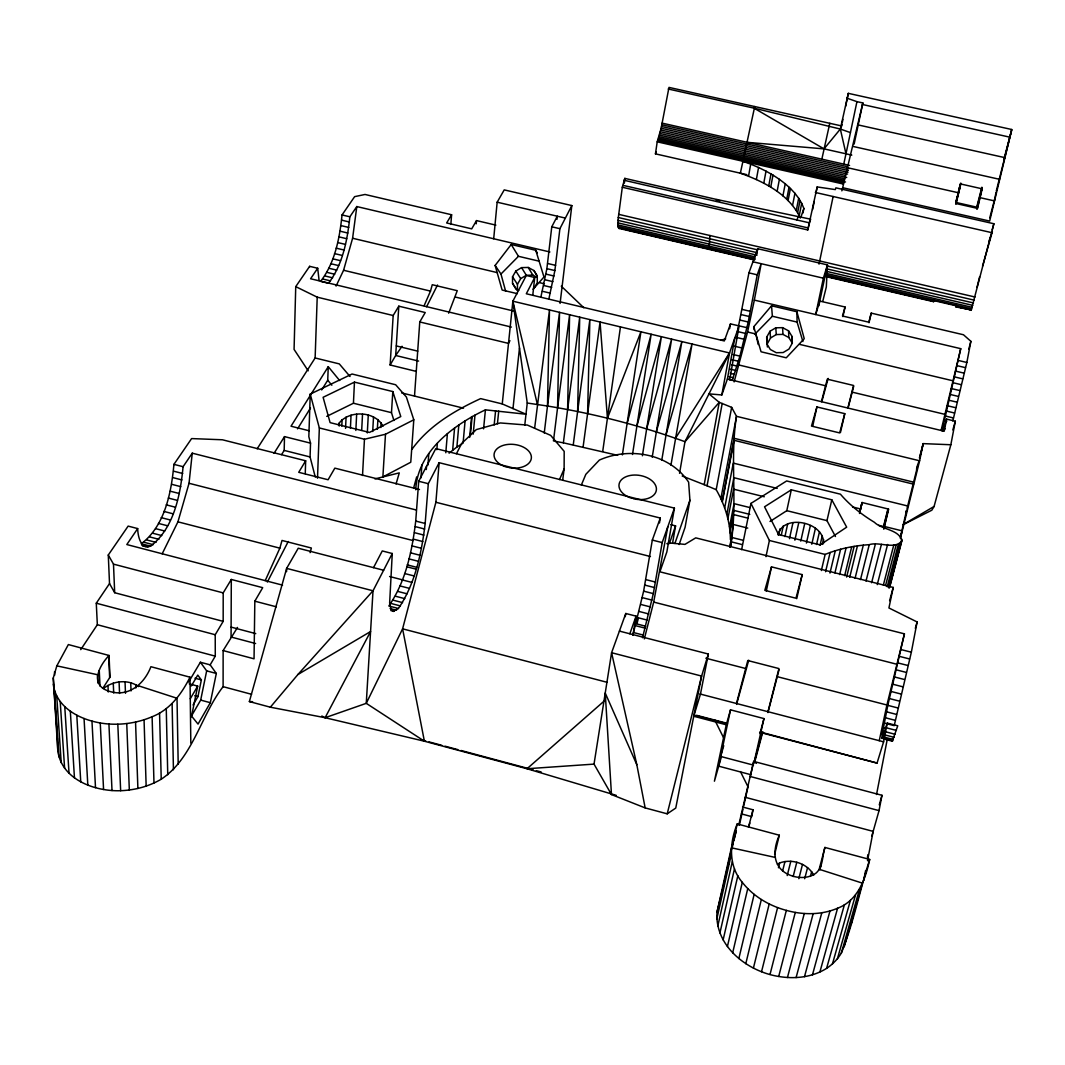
<?xml version="1.0" encoding="UTF-8"?>
<svg xmlns="http://www.w3.org/2000/svg" width="1065" height="1065" viewBox="0 0 1065 1065"><rect width="100%" height="100%" fill="white"/><g stroke="black" fill="none" stroke-linecap="round" stroke-linejoin="round"><path stroke-width="1.5" d="M102.879 688.27L110.001 677.114L109.029 655.468L68.36 644.565L56.831 665.851L53.277 678.006L57.803 750.732C61.61 779.726 94.958 791.601 120.651 790.709C134.842 790.177 148.954 786.423 161.228 779.207C192.991 758.134 200.686 715.587 223.104 686.672L223.131 650.582L237.508 627.445M189.211 683.837L197.691 686.113L191.567 716.093L198.037 724.08L210.324 702.7L216.315 673.453L210.164 664.853L215.276 656.147L215.223 634.727L223.171 621.361L223.197 592.886L231.305 579.466L262.696 587.667L254.828 601.179L254.042 658.809L223.131 650.582M518.722 290.465L515.846 288.908L512.531 283.33L512.531 276.793L515.846 271.043L521.57 267.621L528.2 267.448L533.938 270.55L536.986 275.635M57.803 750.732L57.377 738.045M562.693 480.102L564.13 468.92L564.184 451.36L550.672 435.385L527.375 425.068L500.297 422.951L476.308 429.594L461.678 443.439L456.459 453.717M889.794 586.842L901.882 540.847C899.219 529.292 882.033 529.917 874.378 522.276C861.785 514.621 850.03 505.409 840.431 494.187L786.649 480.954L750.945 503.412L741.626 549.66M231.305 579.466L231.065 637.016L255.613 643.526M892.111 739.27L892.31 741.173L897.755 725.798L887.278 723.082L882.02 738.498L882.153 734.371L887.811 705.363L904.425 633.848L659.887 571.812L666.85 551.936L674.425 508.125L435.785 448.591L418.705 481.26L415.723 521.078C412.208 550.445 405.938 581.304 388.832 605.985L398.403 608.474C415.31 583.66 421.58 552.855 425.175 523.474L428.303 483.683L439.139 462.689L660.287 518.043L659.461 522.955M869.692 859.442C865.619 878.865 857.844 900.617 837.583 908.232C821.448 915.115 803.063 915.048 786.343 910.375C769.263 905.822 753.261 896.357 742.292 882.339C728.274 865.898 729.418 842.934 737.22 823.924L779.327 835.213C771.273 852.865 773.549 871.064 794.064 876.522C801.506 878.385 809.879 877.8 816.136 873.007C823.365 866.644 822.127 855.874 824.936 847.447L869.692 859.442C859.761 890.447 853.598 922.849 841.35 953.042C837.689 959.245 832.55 964.411 826.586 968.391C812.435 977.271 794.943 979.241 778.701 976.459C747.577 971.6 714.482 946.226 717.025 911.959L731.375 847.793L774.841 857.338M544.255 432.989L547.49 406.031L549.487 309.942L534.63 428.25M553.454 441.016L557.567 407.735L559.524 312.351L547.49 406.031C594.283 413.659 640.411 425.507 684.981 441.695L719.234 402.33L731.642 407.349L736.501 416.322C729.538 459.428 738.058 503.372 730.577 546.372M617.647 455.327L563.372 442.827L567.605 409.572L569.602 314.761L557.567 407.735M309.622 267.009L309.649 266.33L317.703 268.26L319.101 280.601M573.263 444.784L577.616 411.529L579.719 317.17L567.605 409.572M281.573 454.622L284.182 450.415L284.501 436.61L310.527 443.147L310.075 456.952L315.267 476.987M583.114 446.861L587.6 413.633L589.864 319.593L577.616 411.529M286.565 571.639L286.645 568.377L298.24 548.222L383.626 570.254M309.649 266.33L295.737 286.631L294.073 349.413L308.198 370.82M305.256 473.699L305.668 460.786L222.412 439.778L191.607 438.58L173.928 464.367C171.319 492.456 164.995 525.817 141.272 543.762L150.578 546.185C174.141 528.067 180.384 494.786 183.087 466.696L192.259 453.171L416.162 509.975M413.792 419.796L385.49 434.254L382.881 476.934L410.771 462.237L413.792 419.796L406.377 397.005L395.661 384.745L352.049 374.015L310.235 394.117L308.837 436.677L310.527 443.147M257.158 448.804L315.134 357.973L317.21 297.162L295.737 286.631M317.503 478.212L319.34 427.957L310.235 394.117M321.697 389.936L327.727 380.205L328.26 366.68L339.655 380.538M619.204 228.522L617.993 226.539L617.953 220.362L622.306 187.254L807.763 229.947L817.175 186.947L835.319 189.597L835.879 187.839L993.871 223.743L971.293 309.875L955.944 306.933L956.117 305.482M339.216 426.08L339.362 422.818C349.773 409.932 375.213 411.117 383.014 426.213M341.812 426.133L342.091 419.623M345.553 428.383L346.085 417.027M350.425 428.157L351.051 415.177M326.755 416.375L353.434 403.236L354.459 382.122L392.812 391.574L400.773 416.561L369.435 432.443L330.097 422.632L323.108 397.298L354.459 382.122M823.471 543.549C824.882 522.036 783.095 513.104 778.036 534.883M355.843 430.433L356.655 414.218M361.687 430.406L362.526 414.205M362.526 475.469L364.456 439.246L385.49 434.254M367.305 432.949L368.277 415.137M372.697 431.511L373.522 416.934M377.343 429.222L377.915 419.504M380.857 427.531L381.15 422.672M416.269 371.392L390.136 364.989L393.171 315.52L398.803 306.174L425.228 312.538L419.77 321.95L414.511 396.087M393.944 420.515L391.481 412.674L392.812 391.574M398.803 306.174L395.687 355.484L390.136 364.989M373.522 567.645L382.268 550.938L392.266 553.507L389.644 602.976L390.895 608.9L393.225 611.416L398.403 608.474M415.736 489.807C417.493 451.573 453.477 424.975 485.427 409.839L526.004 414.232L502.254 403.928L480.621 398.616C454.675 410.571 429.035 425.654 412.009 449.23M420.915 477.932L421.886 465.032M426.306 469.545L426.559 466.244M427.93 465.072L428.809 453.81M450.841 224.449L451.6 214.757L365.042 194.469L354.618 196.652L342.038 214.957C339.642 238.001 335.102 262.629 320.592 281.346L328.473 283.25C342.863 264.453 347.403 239.851 349.853 216.794L356.815 206.557L549.886 251.979M729.818 546.997L733.372 524.499L747.763 528.094M436.836 449.723L437.356 443.306M392.266 553.507L373.016 590.795L286.645 568.377L249.37 701.569L270.337 707.2L325.118 717.717L366.267 703.339L402.597 628.829L435.891 502.267L439.139 462.689M445.796 452.771L447.406 433.588M452.638 450.375L454.569 428.05M476.228 223.823L476.508 220.588L495.877 225.128M449.084 453.171L456.885 447.047L458.855 424.735M465.099 420.835L463.089 443.107L456.885 447.047M469.652 437.449L471.569 416.801M470.357 435.505L472.128 416.455M624.37 183.113L624.809 178.374L716.905 199.528L810.651 219.19L808.801 224.795M473.206 434.121L474.99 415.084M493.694 238.76L497.155 202.19L504.224 189.889L571.825 205.572L560.084 303.405M483.577 428.836L485.427 409.839M494.16 424.975L495.598 410.731M497.422 423.75L498.726 411.09M502.254 403.928L512.864 301.195L526.31 275.489L534.723 277.472L532.753 295.351M729.791 379.247L739.097 325.943L729.512 352.968L684.981 441.695L679.537 473.299M162.186 553.8L177.935 521.837L189.037 483.284L192.259 453.171M512.984 408.587L519.48 348.029M524.752 425.294L527.255 403.023L512.864 301.195L729.512 352.968L721.817 394.955L708.984 393.864L719.234 402.33L704.191 484.681M540.9 296.975L546.878 268.673L551.777 226.792L557.314 216.208L556.942 219.39M548.888 298.866L554.878 270.563L559.897 228.695L571.825 205.572M971.04 310.394L971.054 308.81M825.521 276.514L933.619 301.688L933.792 300.29M336.061 286.086L343.582 270.27L352.595 238.254L356.815 206.557M587.6 413.633L600.048 322.029L607.436 418.212L640.917 331.801L622.373 454.928M622.306 187.254L624.809 178.374M602.71 451.427L620.456 326.902M721.817 394.955L727.395 379.047L734.783 338.111M746.831 174.66L655.454 153.853L657.212 141.818L661.139 128.239L668.98 87.397L841.377 125.896M728.433 864.607L728.886 861.505M632.504 454.502L651.154 334.25L627.112 423.311M642.381 455.78L661.392 336.686L636.883 426.053M619.404 631.092L708.345 654.043L701.609 676.075L675.756 808.069L667.209 813.833L645.164 807.909L611.47 794.57L594.03 764.111L611.59 652.712L625.781 613.493L636.085 616.142L632.916 635.366M709.929 235.511L708.97 249.383L710.368 248.291M738.777 824.936L753.714 761.422L881.98 795.289L879.038 810.625L871.822 836.118M625.262 616.702L625.781 613.493M652.206 457.204L671.629 339.136L646.615 428.915M661.738 460.333L681.853 341.572L656.28 431.924M632.85 635.219L643.633 591.155L652.312 540.088L660.287 518.043M670.937 465.165L692.05 344.022L665.905 435.053M642.541 637.722L653.324 593.618L662.19 542.578L674.425 508.125M667.822 526.736L653.684 602.084L644.325 638.907M672.548 543.217L675.569 525.884L670.79 524.686M754.726 106.54L740.361 173.182C763.871 181.609 789.258 194.309 800.361 218.032M581.357 485.014L585.83 474.324L599.382 460.067C629.548 446.661 669.752 453.623 688.629 482.179L689.92 500.204L685.101 527.242L679.137 544.548M748.549 176.178L750.692 164.143L742.465 161.161M942.019 430.899L960.736 348.668L754.34 300.104L761.195 263.707L757.242 274.823L748.216 322.003L739.909 356.136L732.227 380.405L729.472 379.739M756.376 179.519L758.56 167.485L750.692 164.143M729.592 328.752L730.484 323.906L746.964 327.674M742.518 806.99L752.995 809.786L751.744 816.655L741.426 813.886M730.404 539.636C730.297 522.05 724.906 504.89 716.199 489.7L707.067 485.8L722.203 403.449M763.791 183.18L766.001 171.145L758.56 167.485M745.646 333.465L737.473 331.521L748.921 272.88L757.668 248.704L827.452 264.905L826.32 286.951L822.752 301.382M768.73 186.016L770.967 173.968M756.496 255.001L757.668 248.704M770.727 187.147L772.977 175.099L766.001 171.145M716.199 489.7L731.642 407.349M777.117 191.394L779.394 179.333L772.977 175.099M720.832 498.833L736.501 416.322L919.614 460.786L900.391 538.491M952.816 420.981L966.847 362.473L970.881 341.319L963.466 334.756L871.223 313.123L868.827 322.189L842.495 315.999L845.064 307L819.797 301.076L815.71 314.534L823.378 278.191L827.452 264.905L818.772 305.908M841.829 190.848L842.681 187.706L989.665 221.081L1011.75 129.504L848.312 93.347L840.338 129.051L845.983 153.813L843.76 164.103M722.15 501.282L734.158 438.314L914.103 482.259M722.35 501.828L734.091 440.311L913.624 484.176M782.921 195.867L785.238 183.792L779.394 179.333M884.123 723.029L894.214 725.638L911.347 652.206L917.111 621.96L888.929 607.969L893.216 587.441L695.725 537.865L684.955 544.388L669.978 543.017L666.836 543.669M903.28 524.606L931.822 510.202L934.072 506.474L950.845 444.744L955.332 421.207L946.599 419.117L943.244 430.793M724.626 508.151L733.279 463.115L908.179 506.101M786.716 199.315L789.045 187.227M726.823 514.275L733.891 477.706L777.197 488.396M788.087 200.553L790.43 188.465L785.238 183.792M867.416 857.392L867.948 854.636M863.742 880.276L865.632 870.491M867.509 860.72L873.154 831.379L745.087 797.259M994.417 200.713L996.001 192.499M727.834 519.001L733.625 489.181L764.297 496.769M729.525 526.909L734.065 503.652L750.08 507.619M792.56 205.412L794.929 193.297L790.43 188.465M851.534 923.022L853.078 915.115M876.535 794.517L887.185 739.709M729.778 530.543L733.718 510.375L749.773 514.368M729.924 532.793L733.505 514.555L748.029 518.176M708.345 654.043L700.464 694.087L693.741 716.252L726.263 724.772L714.415 781.204L721.418 756.669M730.018 546.904L731.868 537.479L743.144 540.301M796.3 210.391L798.683 198.263L794.929 193.297M946.599 419.117L944.229 431.219L727.395 379.047M759.611 732.281L877.054 763.073L883.604 741.826L887.278 723.082M797.645 212.694L800.041 200.553M799.269 215.476L801.679 203.322L798.683 198.263M802.957 213L803.875 208.434L801.679 203.322M807.763 229.947L809.44 222.851L623.904 180.225M812.608 209.512L814.232 201.458M815.87 193.391L817.175 186.947M977.164 209.113L982.076 187.879L976.645 208.846M193.031 705.017L197.957 696.577L201.365 679.909L197.757 675.104L191.367 685.927M190.781 717.171L200.686 700.104L206.663 670.87L200.38 662.244L188.638 682.039M819.025 264.12L833.123 196.519M841.417 126.695L841.936 124.232L840.338 129.051L824.017 148.874L747.284 142.337M842.269 122.608L842.934 119.36M845.623 106.354L848.312 93.347M919.614 460.786L923.195 443.626L950.845 444.744M821.847 159.164L829.781 123.3M845.983 153.813L856.939 101.641L846.728 98.1M753.834 763.525L763.951 718.582L730.51 709.836L718.649 766.161L751.291 774.814M734.118 381.909L747.55 332.027L754.34 300.104M765.975 556.636L769.396 540.488L750.945 503.412M854.143 144.055L862.863 102.946L856.939 101.641M766.307 590.995L771.486 566.873L802.211 574.607L796.74 598.69M778.688 535.149L780.059 528.733M781.217 535.455L783.294 525.844M770.008 521.477L786.795 510.681L791.295 489.82L831.805 499.805L846.675 527.162L820.157 544.907L778.542 534.524L764.55 506.794L791.295 489.82M819.411 868.321L824.936 847.447M879.251 740.721L886.919 705.003L904.425 633.848M784.918 536.587L787.701 523.78M889.701 585.244L890.127 583.327M891.086 578.907L891.405 577.43M941.167 430.087L960.736 348.668M842.681 187.706L862.863 102.946M812.795 425.827L816.922 406.95L844.785 413.659L840.445 432.523M789.471 538.664L792.972 522.675M842.934 316.625L845.064 307M794.876 540.181L798.777 522.596M955.811 204.28L960.816 183.087L958.953 190.103L959.725 186.601M888.396 509.003L883.977 527.841M723.601 884.789L722.882 887.984L723.707 884.842M724.307 881.607L725.744 875.217M726.45 872.035L732.161 846.502M737.22 823.924L732.52 844.904L736.248 830.767L733.931 840.471M800.774 541.127L804.714 523.554M716.852 918.882L731.242 854.702M739.39 825.135L742.971 809.214M743.689 806.019L747.989 786.915M750.852 774.162L753.714 761.422L756.403 763.379M717.823 925.924L732.281 861.731M806.418 543.057L810.385 525.484M730.364 546.704L731.455 541.899L742.332 544.628M719.927 932.967L734.491 868.774M811.783 544.228L815.431 528.253M723.135 939.889L737.845 875.683M816.549 544.481L819.491 531.688M869 322.748L871.223 313.123M820.077 545.147L822.3 535.562M727.408 946.532L742.292 882.339M835.466 536.52L826.973 520.639L831.805 499.805M822.553 544.401L823.671 539.596M821.355 570.547L825.135 554.426C839.14 548.648 854.183 545.679 869.253 544.668C879.37 541.313 894.627 550.126 901.882 540.847M732.68 952.802L747.75 888.609M980.066 197.664L977.537 208.407L956.104 203.548L960.79 184.005L982.196 188.825L980.066 197.664L994.377 200.886M825.575 571.732L830.128 552.482M829.981 573.063L835.293 550.751M738.844 958.553L754.14 894.387M860.24 510.348L862.118 502.534L888.663 509.137L883.804 529.238M729.658 858.27L731.216 851.8M731.988 848.565L733.146 843.706M834.92 572.943L840.618 549.221M839.633 574.581L846.089 547.889M745.793 963.692L761.329 899.552M859.482 513.476L862.131 502.6L861.319 505.635M717.025 911.959L722.496 889.581M847.966 407.655L853.544 385.463L827.279 379.18L821.528 401.292M774.628 854.543L779.327 835.213M859.708 512.119L862.051 502.494M844.665 575.619L851.707 546.771M955.931 202.51L958.58 191.647M883.577 527.508L888.223 508.95M767.985 711.713L778.928 668.567L747.79 660.54L736.474 703.499M846.622 577.044L854.13 546.398M753.408 968.098L769.196 903.985M994.91 198.197L989.771 217.846M977.004 287.377L979.574 276.94M849.697 577.323L857.445 545.866M778.462 867.775L779.633 862.996C791.881 858.35 807.443 863.462 813.766 875.084M667.209 813.833L701.609 676.075L611.59 652.712L636.803 764.657L645.164 807.909M855.049 578.348L863.302 545.16M782.589 871.05L784.972 861.505M907.034 508.591L918.855 461.052M919.641 457.883L923.195 443.626L919.428 458.043M761.542 971.706L777.583 907.62M860.493 579.6L869.253 544.668M957.355 196.08L955.758 202.403L976.712 207.156L981.863 187.214M958.141 192.925L960.484 183.619M787.221 875.55L790.816 861.239M637.083 623.291L638.308 618.459M866.018 581.064L875.297 544.401M996.281 191.074L1011.55 130.542M793.159 876.535L796.793 862.224M887.97 508.87L883.497 526.496L878.665 525.311M770.035 974.422L786.343 910.375M871.609 582.741L881.421 544.335M798.843 878.692L802.504 864.394M848.033 408.161L853.717 386.182M748.495 827.265L752.995 809.786M748.775 827.026L749.813 822.992M877.254 584.618L887.598 544.481M767.945 712.591L779.061 669.739M778.701 976.459L795.275 912.452M804.687 878.718L807.576 867.602M883.351 585.084L893.828 544.841M885.548 585.524L896.184 544.814M916.499 469.252L917.75 464.447M810.412 876.402L811.663 871.636M887.198 586.722L898.301 544.348M754.286 762.034L762.22 732.52L877.054 763.073M888.45 587.574L900.032 543.483M889.847 585.044L901.882 539.249M889.208 588.12L901.243 542.298M787.448 977.524L804.275 913.557M1003.856 159.47L1011.75 129.504M759.971 733.612L763.951 718.582M802.211 574.607L795.968 598.224L764.816 590.33L771.486 566.873M844.785 413.659L839.686 432.923L811.49 426.093L816.922 406.95M819.877 869.799L821.155 864.966M796.101 977.603L813.167 913.677M754.726 762.047L762.86 731.708M968.711 349.347L970.881 341.319M959.245 190.142L959.711 188.425M804.488 976.698L821.794 912.811M889.608 600.713L893.216 587.441M988.932 241.901L990.17 237.362M992.221 229.8L993.871 223.743M955.332 421.207L952.829 429.94M448.671 313.19L457.258 290.692L432.257 284.714L430.5 291.104L424.136 305.682M413.686 487.797L416.681 476.867M736.581 704.404L748.708 660.22M821.754 401.838L828.144 378.408M812.462 974.834L829.981 910.988M819.877 972.052L837.583 908.232M915.328 628.363L917.111 621.96M310.075 552.655L311.366 548.022L282.012 540.448L279.842 548.155L265.212 580.651M826.586 968.391L844.439 904.611M723.734 745.686L720.699 756.47L753.474 765.136M832.457 963.945L850.456 900.191M879.277 804.847L881.98 795.289M726.263 724.772L730.51 709.836M982.542 266.104L992.394 231.531M837.409 958.793L855.488 895.066M841.35 953.042L859.495 889.342M844.199 946.798L862.37 883.125L819.371 869.346M396.06 483.976L399.282 472.887L374.92 478.904M933.619 301.688L933.952 300.623L956.45 305.868L956.05 306.906M980.625 194.975L981.131 193.258M905.689 513.263L906.635 510.175L900.471 536.92L902.188 530.876L884.456 526.496M800.853 217.393L803.875 208.434M796.953 219.976L798.111 216.568M674.89 543.483L689.92 500.204M669.353 543.629L675.569 525.884M629.828 633.782L636.085 616.142M338.51 425.201L339.362 422.818M730.484 323.906L724.32 340.946L526.31 293.767L534.723 277.472M716.133 201.418L716.905 199.528L719.887 200.966M559.511 479.57L564.13 468.92M655.454 153.853L656.306 151.909M109.029 655.468C98.047 667.049 89.433 686.246 110.56 691.664C129.224 697.056 144.547 683.371 150.911 666.703L190.009 677.194L190.821 743.064M426.599 306.733L437.515 285.007M509.922 340.64L508.511 343.396L419.77 321.95M267.355 582.062L288.242 541.499M321.843 716.013L325.118 717.717L370.58 631.532L297.947 674.478L270.337 707.2M766.693 337.139L769.968 331.282L775.786 327.807L782.589 327.647L788.553 330.829L792.094 336.527L792.293 343.13L788.965 349.08L783.134 352.555L776.318 352.715L770.354 349.52L766.827 343.809L766.693 337.139L767.399 347.004M767.332 343.729L770.554 337.978L776.279 334.556L782.961 334.397L788.819 337.525L792.293 343.13L792.094 336.527M512.531 283.33L517.457 290.718L517.457 284.288L520.705 278.644L526.336 275.289L532.846 275.103L537.093 277.406M533.964 288.429L537.279 282.664L537.266 276.128L533.938 270.55M476.508 220.588L471.702 228.855L446.648 222.958L451.6 214.757M190.276 698.746L197.691 686.113M305.668 460.786L298.733 472.314L328.1 479.756L334.836 468.147L419.477 489.514M190.009 677.194C181.649 693.834 170.067 709.783 152.109 716.732C138.543 722.563 123.633 724.972 108.923 724.014C85.519 722.363 56.605 710.408 53.25 684.156M297.548 428.862L310.487 408.002M274.038 453.331L284.501 436.61M328.26 366.68L291.011 426.213L309.263 430.793M675.476 438.314L729.512 352.968M80.74 649.637L97.341 624.729L96.276 603.203L109.522 583.58L108.284 555.011L128.146 526.11L137.678 528.586C137.811 535.695 140.553 549.74 150.578 546.185M317.703 268.26L310.581 278.75L511.426 327.075M137.678 528.586L126.815 544.548L282.558 585.151M402.051 346.258L395.687 355.484L418.598 361.075M517.377 293.674L502.121 290.039L495.132 265.438L511.213 244.497L535.762 250.275L537.239 252.871M533.059 289.254L543.975 277.007L535.762 250.275M753.78 326.729L771.539 305.788L796.9 311.752L804.248 338.697L786.263 357.8L761.049 351.783L753.78 326.729L754.166 329.764M297.947 674.478L373.016 590.795L366.267 703.339L424.389 741.213L527.015 768.744L616.236 795.355M754.752 334.304L772.365 316.252L771.539 305.788M505.649 291.251L500.963 274.038L518.469 256.306L539.223 261.205M603.935 701.249L527.015 768.744L594.03 764.111M103.558 688.509C113.116 680.641 128.319 679.111 138.503 686.579M777.41 864.314L779.633 862.996M903.253 524.499L934.072 506.474M720.992 340.201L725.691 338.843M249.37 701.569L252.591 701.689M527.255 403.023L547.49 406.031M554.865 441.269L563.372 442.827M56.831 665.851L97.421 674.704L97.834 682.998M862.37 104.477L1010.272 137.265M857.911 124.871L1005.001 157.673M668.208 88.994L754.06 108.164L840.338 129.051L850.442 132.606M852.932 146.411L999.582 179.319M851.8 155.117L824.017 148.874L754.06 108.164M662.111 123.127L849.55 165.408M661.831 124.778L847.554 166.712M847.753 167.777L958.66 192.818M661.498 126.495L848.792 168.789M661.139 128.239L848.392 170.546M660.753 129.997L847.966 172.317M660.34 131.727L847.554 174.074M659.901 133.445L845.504 175.445M659.461 135.095L846.702 177.482M658.995 136.666L844.665 178.72M658.543 138.144L844.265 180.238M658.09 139.502L845.517 181.995M657.638 140.74L843.56 182.9M657.212 141.818L843.24 184.019M815.337 192.459L992.167 232.742M623.198 185.39L808.402 228.003M618.605 214.331L975.061 297.015M618.219 217.5L757.774 249.902M827.106 265.997L974.222 300.157M617.953 220.362L757.322 252.738M826.547 268.819L973.45 302.953M617.833 222.838L756.975 255.187M827.705 271.628L972.758 305.362M617.846 224.901L755.152 256.851M825.761 273.279L972.159 307.332M617.993 226.539L755.058 258.436M825.535 274.837L971.679 308.85M618.272 227.684L755.085 259.541M825.495 275.928L933.792 301.142M956.277 306.374L971.293 309.875M626.26 229.694L682.492 242.78M685.7 243.526L751.744 258.901M827.532 276.554L883.79 289.653M886.999 290.399L933.619 301.249M955.971 306.454L970.907 309.928M618.685 228.349L754.3 259.927M497.155 202.19L565.369 218.085M752.942 261.777L823.378 278.191M551.777 226.792L559.897 228.695M748.921 272.88L757.242 274.823M772.365 316.252L797.086 322.083L802.904 341.559M342.038 214.957L349.853 216.794M547.596 263.481L555.611 265.371M742.172 309.422L750.386 311.366M958.42 360.476L966.847 362.473M341.612 220.149L349.413 221.999M546.878 268.673L554.878 270.563M741.16 314.601L749.361 316.545M957.062 365.668L965.489 367.651M340.946 225.594L348.734 227.431M545.986 274.118L553.973 276.008M740.029 320.072L748.216 322.003M955.664 371.139L964.065 373.136M340.068 231.185L347.842 233.035M544.921 279.762L552.908 281.653M954.227 376.837L962.627 378.834M352.595 238.254L497.395 272.64M539.569 282.651L544.401 283.796M747.55 332.027L755.804 333.984L758.24 344.528M799.376 344.328L952.563 380.698M338.963 236.869L346.737 238.706M543.709 285.5L551.683 287.404M952.789 382.668L961.176 384.665M337.658 242.554L345.433 244.391M542.365 291.264L550.339 293.168M736.075 337.352L744.249 339.296M951.351 388.552L959.751 390.549M336.181 248.158L343.955 250.009M949.953 394.409L958.34 396.406M325.118 717.717L424.389 741.213L402.597 628.829L606.837 682.239M733.891 346.058L742.065 348.015M334.53 253.603L342.318 255.454M948.596 400.16L956.996 402.157M332.759 258.822L340.534 260.672M733.079 354.512L739.909 356.136M947.318 405.712L955.718 407.722M330.869 263.721L338.657 265.598M731.642 359.664L738.471 361.288M946.119 410.997L954.533 413.007M343.582 270.27L430.5 291.104M455.514 297.095L513.263 310.927M739.203 365.069L825.655 385.783M851.933 392.08L944.588 414.272M328.885 268.26L336.686 270.124M731.602 364.776L737.073 366.094M945.028 415.936L953.455 417.959M326.849 272.347L334.676 274.224M730.244 369.156L735.729 370.474M944.056 420.462L946.865 421.141M324.785 275.928L332.626 277.819M730.35 373.362L734.464 374.348M322.668 279.003L330.523 280.88M729.152 376.744L733.279 377.729M942.525 428.05L945.347 428.729M317.21 297.162L393.171 315.52M396.3 345.925L417.746 351.144M315.134 357.973L339.296 363.897L350.026 376.504M401.612 392.905L463.528 408.175M852.572 506.98L860.6 508.964M353.434 403.236L391.481 412.674M786.795 510.681L826.973 520.639M319.34 427.957L364.456 439.246M769.396 540.488L825.135 554.426M418.705 481.26L428.303 483.683M652.312 540.088L662.19 542.578M284.182 450.415L310.075 456.952M435.891 502.267L650.449 556.529M415.723 521.078L425.175 523.474M645.736 579.586L655.468 582.062M173.928 464.367L183.087 466.696M901.323 649.65L911.347 652.206M415.257 526.616L424.682 529.025M644.791 585.098L654.496 587.574M173.568 471.169L182.701 473.499M414.471 532.673L423.897 535.083M643.633 591.155L653.324 593.618M899.539 656.399L909.537 658.955M172.81 477.599L181.929 479.929M413.42 539.143L422.818 541.553M642.288 597.638L651.966 600.114M897.862 662.923L907.846 665.465M189.037 483.284L413.1 540.567M653.684 602.084L896.584 664.187M171.678 484.309L180.784 486.652M412.075 545.906L421.474 548.302M640.771 604.454L650.449 606.93M896.131 669.805L906.115 672.361M170.174 491.178L179.279 493.508M894.387 676.941L904.371 679.497M410.504 552.828L419.903 555.238M639.12 611.47L648.785 613.959M408.947 558.885L418.345 561.295M637.589 617.62L647.267 620.11M168.35 498.061L177.456 500.404M892.656 684.196L902.627 686.752M407.256 564.876L416.655 567.299M636.005 623.744L645.683 626.233M166.22 504.85L175.339 507.193M406.763 566.78L416.162 569.189M635.525 625.674L645.19 628.164M890.952 691.425L900.95 694.007M163.837 511.413L172.956 513.769M404.62 573.516L414.032 575.939M633.622 632.583L643.3 635.073M889.342 698.534L899.339 701.116M177.935 521.837L279.842 548.155M389.59 576.511L402.45 579.839M705.855 658.223L745.82 668.54M776.957 676.595L886.919 705.003M161.228 517.643L170.36 520M402.357 579.946L411.782 582.369M887.811 705.363L897.835 707.945M158.445 523.421L167.604 525.777M400.027 585.936L409.466 588.373M886.426 711.793L896.464 714.402M155.543 528.626L164.716 531.009M397.658 591.381L407.123 593.831M885.188 717.717L895.239 720.326M152.575 533.179L161.774 535.562M395.301 596.174L404.793 598.637M885.947 727.715L896.411 730.43M149.672 536.92L158.885 539.316M393.065 600.154L402.57 602.63M883.284 727.515L886.173 728.274M884.775 731.588L895.212 734.304M146.784 539.968L156.036 542.378M390.895 603.442L400.427 605.932M882.619 731.322L885.521 732.068M883.79 734.637L894.187 737.339M143.975 542.258L153.24 544.681M882.153 734.371L885.068 735.116M882.991 736.82L893.349 739.509M390.11 608.554L396.513 610.218M882.406 738.112L892.723 740.801M141.831 545.24L148.048 546.864M881.847 737.992L890.646 740.282M142.603 545.879L145.732 546.691M883.484 738.884L892.31 741.173M390.802 610.551L394.01 611.377M699.851 693.954L883.604 741.826M696.59 715.321L726.942 723.268M693.661 715.001L727.448 723.854M108.284 555.011L113.489 564.13L223.197 592.886M254.828 601.179L276.368 606.824M109.522 583.58L114.687 592.726L223.171 621.361M231.105 627.112L255.746 633.622M96.276 603.203L215.223 634.727M749.773 776.372L879.038 810.625M97.341 624.729L215.276 656.147M200.38 662.244L210.164 664.853M206.663 670.87L216.315 673.453M195.015 678.219L201.365 679.909M223.104 686.672L251.553 694.3M420.981 739.749L425.787 741.027M428.995 741.892L441.815 745.327M445.024 746.192L457.844 749.627M461.038 750.492L533.152 769.822M536.347 770.687L541.153 771.979M194.749 695.711L197.957 696.577M200.686 700.104L210.324 702.7M138.277 685.727L177.016 698.267L178.201 764.337M682.199 476.028L707.067 485.8M561.268 286.152L583.82 307.758M327.727 380.205L331.854 385.25M495.132 265.438L500.963 274.038M512.531 276.793L517.457 284.288M515.846 271.043L520.705 278.644M521.57 267.621L526.336 275.289M511.213 244.497L518.469 256.306M528.2 267.448L532.846 275.103M714.642 719.794L723.481 737.552M740.441 771.606L747.816 786.409M636.803 764.657L605.24 693.049L611.47 794.57M512.864 301.195L537.386 404.46M769.968 331.282L770.554 337.978M775.786 327.807L776.279 334.556M56.738 696.071L61.211 762.7M54.488 671.855L54.701 675.104M54.408 690.227L58.934 756.829M53.277 678.006L53.836 686.113M54.169 690.985L54.821 700.73M55.274 707.213L55.939 716.958M56.259 721.817L56.924 731.562M60.212 701.609L64.606 768.251M64.765 706.707L69.039 773.363M70.33 711.287L74.457 777.929M76.8 715.254L80.754 781.883M84.055 718.516L87.823 785.131M782.589 327.647L782.961 334.397M91.963 721.032L95.504 787.621M99.258 670.564L100.017 686.06M100.256 722.935L103.571 789.498M107.964 685.407L108.271 691.997M108.923 724.014L112.011 790.536M113.263 683.158L113.702 693.049M108.697 655.987L109.668 677.62M117.816 724.227L120.651 790.709M119.08 681.92L119.56 693.448M113.489 564.13L114.687 592.726M788.553 330.829L788.819 337.525M125.044 681.773L125.484 693.288M126.748 723.588L129.331 790.03M135.548 722.097L137.891 788.486M130.729 682.705L131.035 690.932M135.787 684.662L135.894 687.95M144.055 719.794L146.158 786.143M152.109 716.732L153.986 783.028M159.55 712.964L161.228 779.207M166.26 708.571L167.751 774.748M172.117 703.645L173.435 769.769M796.9 311.752L797.086 322.083M507.473 467.309A18.744 11.861 6 0 1 499.445 447.02A18.744 11.861 6 0 1 530.583 453.876A18.744 11.861 6 0 1 509.03 467.655M631.771 498.287A18.864 12.061 9.1 0 1 624.875 477.253A18.864 12.061 9.1 0 1 655.8 485.893A18.864 12.061 9.1 0 1 633.302 498.713"/></g></svg>
